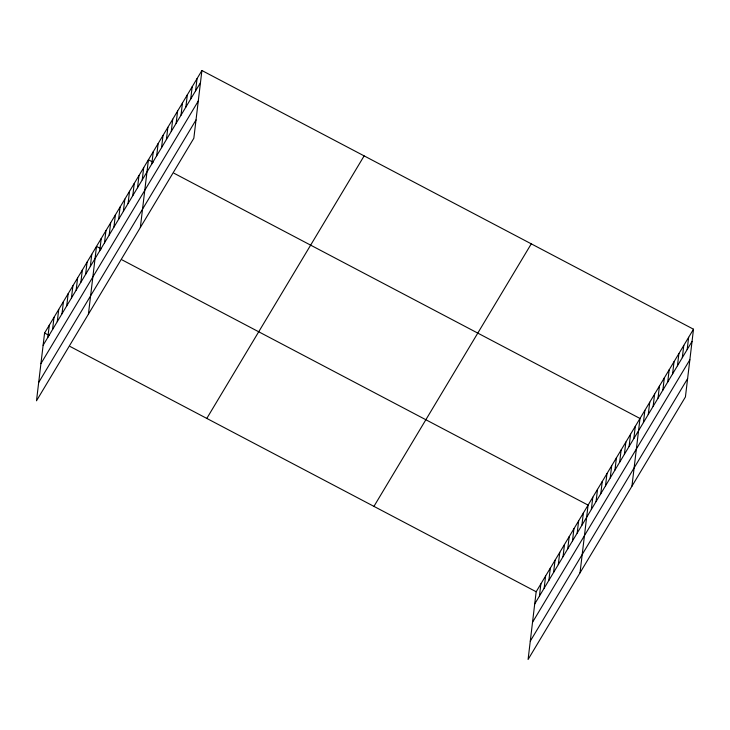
<?xml version="1.0" encoding="UTF-8"?>
<svg xmlns="http://www.w3.org/2000/svg" width="730" height="730" viewBox="0 0 730 730"><rect width="100%" height="100%" fill="white"/><g stroke="black" fill="none" stroke-linecap="round" stroke-linejoin="round"><path stroke-width="1.09" d="M201.909 70.518L44.576 333.053L36.5 400.788L193.833 138.253L201.909 70.518L693.5 329.212L685.424 396.947L528.091 659.482L536.167 591.747L693.5 329.212M47.842 337.406L49.293 325.178M52.56 329.531L54.02 317.304M57.278 321.656L58.738 309.429M61.995 313.781L63.455 301.545M66.722 305.906L68.173 293.67M71.44 298.023L72.9 285.795M76.157 290.148L77.617 277.92M80.875 282.273L82.335 270.045M85.602 274.398L87.062 262.17M90.319 266.523L91.779 254.296M88.421 314.155L96.497 246.412L101.242 248.912M99.754 250.773L101.215 238.537M104.481 242.889L105.941 230.662M109.199 235.014L110.659 222.787M113.916 227.139L115.376 214.912M118.634 219.265L120.094 207.037M123.361 211.39L124.821 199.162M128.079 203.515L129.538 191.287M132.796 195.64L134.256 183.403M137.523 187.765L138.974 175.529M142.24 179.881L143.7 167.654M140.343 227.523L148.418 159.779L153.163 162.279M151.822 163.894L153.282 151.667M156.685 155.782L158.145 143.545M161.549 147.661L163.009 135.433M166.413 139.549L167.873 127.321M171.276 131.436L172.727 119.209M176.14 123.315L177.591 111.088M181.004 115.203L182.454 102.976M185.858 107.091L187.318 94.863M190.722 98.979L192.182 86.742M195.585 90.858L197.045 78.63M539.433 596.1L540.884 583.872M544.151 588.225L545.611 575.988M548.869 580.341L550.329 568.113M553.586 572.466L555.046 560.239M558.313 564.591L559.764 552.364M563.031 556.716L564.491 544.489M567.748 548.841L569.208 536.614M572.466 540.966L573.926 528.739M577.193 533.092L578.644 520.855M581.91 525.217L583.37 512.98M580.012 572.849L588.088 505.105L122.111 259.898M591.346 509.458L592.806 497.23M596.072 501.583L597.523 489.355M600.79 493.708L602.25 481.481M605.508 485.833L606.968 473.606M610.225 477.958L611.685 465.731M614.952 470.083L616.403 457.847M619.67 462.2L621.13 449.972M624.387 454.325L625.847 442.097M629.105 446.45L630.565 434.222M633.832 438.575L635.292 426.347M631.934 486.207L640.009 418.473L174.032 173.256M643.413 422.588L644.873 410.351M648.277 414.467L649.736 402.239M653.14 406.354L654.6 394.127M658.004 398.242L659.455 386.015M662.867 390.121L664.318 377.894M667.731 382.009L669.182 369.781M672.586 373.897L674.045 361.669M677.449 365.785L678.909 353.548M682.313 357.663L683.773 345.436M687.176 349.551L688.636 337.324M43.116 345.281L200.449 82.746M40.935 363.604L198.268 101.069M38.681 382.474L196.014 119.939M206.8 418.418L364.133 155.882M373.942 506.374L531.276 243.838M534.707 603.975L692.04 341.439M532.526 622.288L689.859 359.753M530.272 641.168L687.605 378.633M44.576 333.053L49.321 335.554M70.189 346.531L536.167 591.747"/></g></svg>
